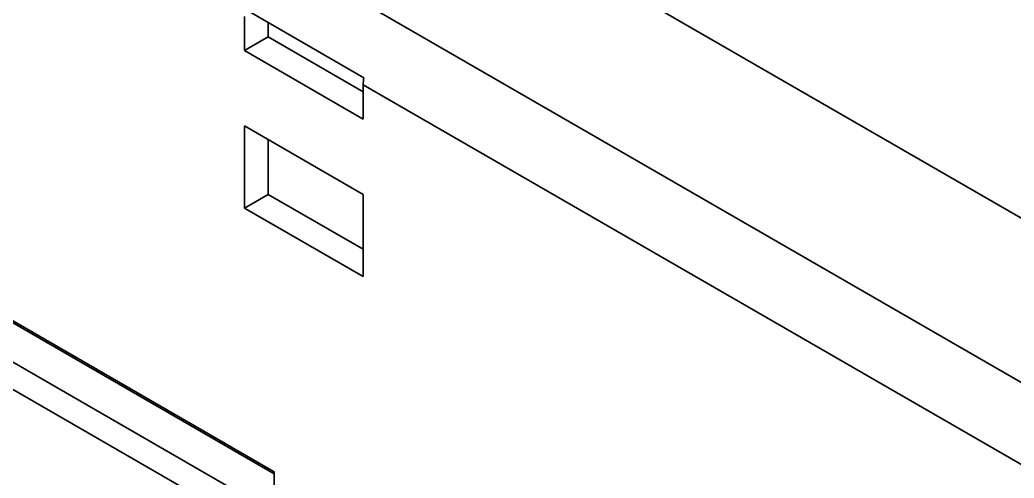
# Model space of a CAD drawing. Header units: millimetres. Extents: x -116965 to 323937, y 291661 to 566926.
# Drawn here: x -17793.3 to -17708.6, y 314413.8 to 314452.9 of the extents above; entities that cross this region are included whole.
import ezdxf

# ---------------------------------------------------------------- set-up
doc = ezdxf.new("R2010")
doc.units = ezdxf.units.MM
doc.layers.get('0').update_dxf_attribs({"lineweight": 18})
for name, color, linetype, lineweight in [('Symbols(Schneider)', 7, 'Continuous', 18), ('Visible Edges(Schneider)', 7, 'Continuous', 35), ('Visible Tangent Edges(Schneider)', 7, 'Continuous', 35)]:
    doc.layers.add(name, color=color, linetype=linetype, lineweight=lineweight)
doc.styles.add('schneder_1', font='micross.ttf')
doc.dimstyles.new('estilo_Schneider$7', dxfattribs={"dimscale": 5, "dimtxt": 3, "dimasz": 3, "dimexe": 2, "dimexo": 1, "dimgap": 0.3, "dimtad": 1, "dimtoh": 1, "dimrnd": 1e-08, "dimzin": 12, "dimtxsty": 'schneder_1', "dimblk": 'Filled-1', "dimcen": 0.09, "dimdle": 10, "dimclrd": 7, "dimclre": 7, "dimclrt": 7, "dimadec": 1, "dimazin": 3, "dimtfac": 0.5, "dimtdec": 3, "dimtmove": 0, "dimatfit": 3, "dimldrblk": 'Filled-1', "dimfxl": 1, "dimtolj": 1, "dimlwd": 15, "dimlwe": 25, "dimarcsym": 0})

# ---------------------------------------------------------------- blocks, each defined once
blk = doc.blocks.new('Filled-1')
at = {"color": 0}
for p, q in [((0, 0), (-1, 0.1667)), ((-1, 0.1667), (-1, -0.1667)), ((-1, 0), (0, 0)), ((-1, -0.1667), (0, 0))]:
    blk.add_line(p, q, dxfattribs=at)
at = {"color": 0, "flags": 128}
blk.add_lwpolyline([(-1, -0.1667), (0, 0), (-1, 0.1667), (-1, -0.1667)], dxfattribs=at)
at = {"color": 0}
blk.add_solid([(-1, -0.1667), (0, 0), (-1, 0.1667), (-1, -0.1667)], dxfattribs=at)

msp = doc.modelspace()

# ---------------------------------------------------------------- linework, layer by layer
at = {"layer": 'Visible Edges(Schneider)'}
for p, q in [((-17449.871435, 314286.95421), (-18057.983267, 314638.04774)), ((-17774.088016, 314453.777269), (-17763.98649, 314447.945151)), ((-17774.130402, 314450.253527), (-17774.130402, 314453.169586)), ((-17772.110097, 314452.635317), (-17772.110097, 314451.41995)), ((-17837.264936, 314452.294768), (-17771.60502, 314414.385998)), ((-17772.110097, 314451.41995), (-17774.130402, 314450.253527)), ((-17772.110097, 314451.41995), (-17764.028876, 314446.754255)), ((-17764.028876, 314444.421408), (-17774.130402, 314450.253527)), ((-17764.028876, 314447.337467), (-17764.028876, 314444.421408)), ((-17771.60502, 314408.55388), (-17837.264936, 314446.46265)), ((-17823.224996, 314444.013592), (-17771.605302, 314414.21088)), ((-17774.130402, 314436.839654), (-17774.130402, 314443.838196)), ((-17774.130402, 314443.838196), (-17764.028876, 314438.006078)), ((-17772.110097, 314442.671773), (-17772.110097, 314438.006078)), ((-17772.110097, 314438.006078), (-17774.130402, 314436.839654)), ((-17772.110097, 314438.006078), (-17764.028876, 314433.340383)), ((-17764.028876, 314438.006078), (-17764.028876, 314431.007536)), ((-17764.028876, 314431.007536), (-17774.130402, 314436.839654)), ((-17811.911063, 314434.157431), (-17771.60502, 314410.886727)), ((-17771.60502, 314414.385998), (-17771.60502, 314408.55388))]:
    msp.add_line(p, q, dxfattribs=at)
msp.add_ellipse((-17760.998419, 314449.087103), major_axis=(-2.142857, -3.711537), ratio=0.577350269, start_param=5.330339065, end_param=5.497787144, dxfattribs=at)
at = {"layer": 'Visible Tangent Edges(Schneider)'}
for p, q in [((-18070.105097, 314631.049198), (-17461.993266, 314279.955668)), ((-17597.353706, 314351.107513), (-17764.028876, 314447.337467))]:
    msp.add_line(p, q, dxfattribs=at)

# ---------------------------------------------------------------- leaders
at = {"layer": 'Symbols(Schneider)', "color": 7, "linetype": 'Continuous', "lineweight": 18, "annotation_type": 0, "has_hookline": 1, "hookline_direction": 0, "text_width": 88.634038}
msp.add_leader([(-17887.522518, 314369.606415), (-17711.831809, 314548.14527), (-17696.831809, 314548.14527)], dimstyle='estilo_Schneider$7', override={"dimtad": 0}, dxfattribs=at)

doc.saveas('drawing.dxf')
